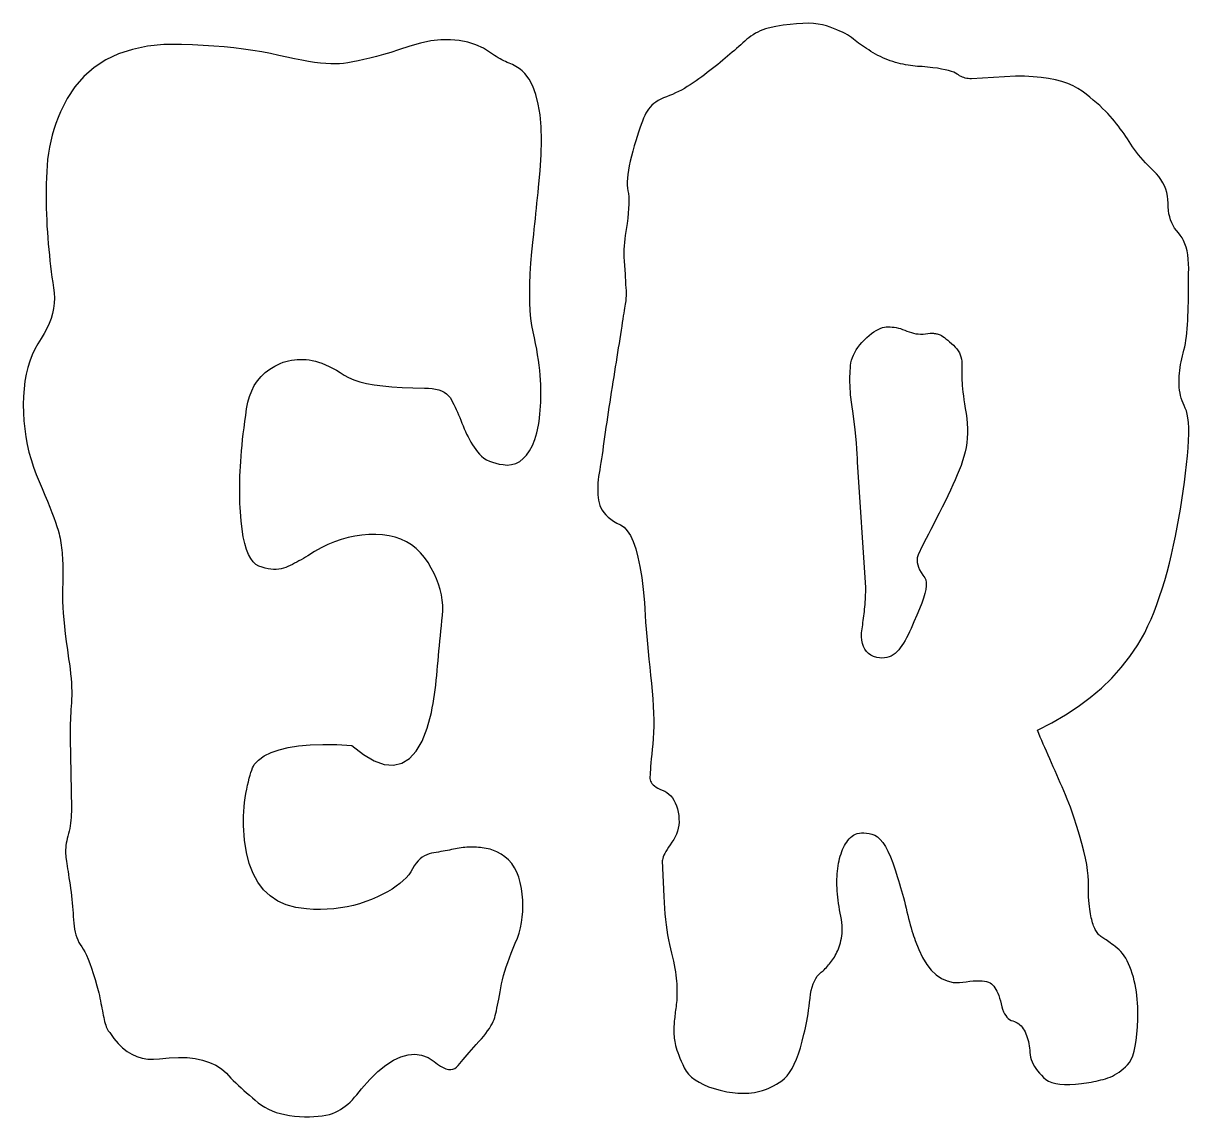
# Model space of a CAD drawing. Header units: millimetres. Extents: x 5 to 295, y 5 to 132.
# Drawn here: x 242.9 to 295, y 74.4 to 123.3 of the extents above; entities that cross this region are included whole.
import ezdxf

# ---------------------------------------------------------------- set-up
doc = ezdxf.new("R2010")
doc.units = ezdxf.units.MM

msp = doc.modelspace()

# ---------------------------------------------------------------- linework, layer by layer
at = {"layer": 'Schnitt'}
for points in [[(284.818, 120.875), (284.758, 120.907), (284.7, 120.943), (284.644, 120.984), (284.578, 121.026), (284.493, 121.067), (284.387, 121.105), (284.26, 121.142), (284.114, 121.176), (283.947, 121.209), (283.76, 121.24), (283.552, 121.269), (283.325, 121.297), (283.077, 121.322), (282.977, 121.324), (282.876, 121.328), (282.773, 121.336), (282.669, 121.347), (282.562, 121.361), (282.454, 121.378), (282.343, 121.398), (282.231, 121.421), (282.117, 121.447), (282.001, 121.476), (281.885, 121.508), (281.77, 121.544), (281.657, 121.582), (281.544, 121.623), (281.433, 121.668), (281.323, 121.716), (281.214, 121.766), (281.106, 121.82), (281, 121.877), (280.895, 121.937), (280.792, 121.998), (280.692, 122.06), (280.595, 122.121), (280.502, 122.183), (280.411, 122.244), (280.324, 122.306), (280.239, 122.367), (280.158, 122.428), (280.079, 122.49), (280.004, 122.551), (279.926, 122.613), (279.838, 122.673), (279.741, 122.733), (279.635, 122.792), (279.52, 122.851), (279.396, 122.909), (279.262, 122.967), (279.119, 123.023), (278.967, 123.08), (278.806, 123.135), (278.63, 123.184), (278.436, 123.22), (278.222, 123.243), (277.99, 123.253), (277.738, 123.25), (277.467, 123.235), (277.177, 123.206), (276.869, 123.165), (276.541, 123.11), (276.194, 123.043), (276.073, 123.004), (275.955, 122.961), (275.842, 122.913), (275.732, 122.861), (275.625, 122.805), (275.523, 122.744), (275.424, 122.68), (275.329, 122.61), (275.237, 122.537), (275.149, 122.459), (275.062, 122.379), (274.972, 122.297), (274.88, 122.214), (274.785, 122.13), (274.688, 122.044), (274.589, 121.958), (274.487, 121.87), (274.382, 121.781), (274.275, 121.69), (274.166, 121.599), (274.054, 121.507), (273.941, 121.415), (273.826, 121.322), (273.709, 121.23), (273.59, 121.138), (273.469, 121.046), (273.346, 120.954), (273.222, 120.861), (273.096, 120.769), (272.968, 120.677), (272.838, 120.587), (272.708, 120.501), (272.578, 120.42), (272.446, 120.343), (272.315, 120.27), (272.182, 120.201), (272.049, 120.137), (271.915, 120.077), (271.781, 120.022), (271.646, 119.97), (271.515, 119.919), (271.393, 119.862), (271.279, 119.801), (271.174, 119.734), (271.078, 119.663), (270.99, 119.587), (270.911, 119.506), (270.84, 119.42), (270.778, 119.329), (270.724, 119.233), (270.674, 119.128), (270.622, 119.008), (270.569, 118.874), (270.513, 118.727), (270.456, 118.565), (270.396, 118.389), (270.335, 118.198), (270.272, 117.994), (270.207, 117.776), (270.141, 117.543), (270.078, 117.309), (270.024, 117.088), (269.979, 116.879), (269.944, 116.683), (269.918, 116.498), (269.901, 116.326), (269.893, 116.166), (269.895, 116.019), (269.906, 115.884), (269.926, 115.761), (269.946, 115.636), (269.96, 115.494), (269.966, 115.336), (269.965, 115.161), (269.956, 114.97), (269.94, 114.762), (269.917, 114.537), (269.886, 114.296), (269.848, 114.038), (269.803, 113.763), (269.781, 113.614), (269.763, 113.459), (269.751, 113.299), (269.744, 113.134), (269.741, 112.965), (269.744, 112.79), (269.751, 112.611), (269.763, 112.426), (269.781, 112.237), (269.803, 112.043), (269.803, 111.981), (269.804, 111.919), (269.805, 111.856), (269.808, 111.792), (269.81, 111.728), (269.814, 111.663), (269.818, 111.598), (269.822, 111.531), (269.828, 111.465), (269.833, 111.398), (269.839, 111.33), (269.842, 111.261), (269.844, 111.192), (269.843, 111.122), (269.841, 111.052), (269.837, 110.981), (269.831, 110.909), (269.824, 110.837), (269.814, 110.764), (269.803, 110.691), (269.789, 110.611), (269.774, 110.519), (269.757, 110.414), (269.739, 110.297), (269.718, 110.168), (269.696, 110.027), (269.671, 109.873), (269.645, 109.708), (269.617, 109.529), (269.588, 109.339), (269.557, 109.141), (269.525, 108.939), (269.493, 108.735), (269.46, 108.528), (269.426, 108.317), (269.392, 108.104), (269.357, 107.887), (269.322, 107.667), (269.286, 107.444), (269.25, 107.219), (269.213, 106.992), (269.177, 106.765), (269.142, 106.539), (269.107, 106.314), (269.073, 106.089), (269.039, 105.865), (269.007, 105.642), (268.974, 105.419), (268.943, 105.197), (268.912, 104.976), (268.881, 104.758), (268.851, 104.548), (268.822, 104.345), (268.794, 104.15), (268.766, 103.962), (268.738, 103.781), (268.712, 103.608), (268.685, 103.442), (268.66, 103.283), (268.635, 103.132), (268.613, 102.986), (268.596, 102.843), (268.583, 102.703), (268.576, 102.567), (268.574, 102.433), (268.576, 102.302), (268.583, 102.175), (268.596, 102.05), (268.613, 101.929), (268.635, 101.811), (268.667, 101.696), (268.712, 101.585), (268.772, 101.477), (268.846, 101.373), (268.935, 101.273), (269.037, 101.176), (269.153, 101.084), (269.284, 100.995), (269.429, 100.909), (269.588, 100.827), (269.748, 100.721), (269.896, 100.561), (270.033, 100.347), (270.158, 100.08), (270.271, 99.76), (270.373, 99.386), (270.463, 98.958), (270.541, 98.477), (270.608, 97.943), (270.663, 97.355), (270.677, 97.068), (270.694, 96.773), (270.714, 96.469), (270.737, 96.156), (270.763, 95.834), (270.792, 95.504), (270.824, 95.166), (270.86, 94.818), (270.898, 94.463), (270.94, 94.098), (270.979, 93.736), (271.012, 93.385), (271.038, 93.047), (271.058, 92.722), (271.07, 92.408), (271.076, 92.107), (271.075, 91.818), (271.067, 91.542), (271.053, 91.277), (271.032, 91.026), (271.008, 90.789), (270.987, 90.571), (270.969, 90.371), (270.953, 90.19), (270.94, 90.027), (270.928, 89.882), (270.92, 89.757), (270.914, 89.649), (270.91, 89.56), (270.909, 89.489), (270.914, 89.429), (270.931, 89.37), (270.959, 89.313), (270.997, 89.258), (271.047, 89.205), (271.108, 89.154), (271.18, 89.104), (271.263, 89.057), (271.357, 89.011), (271.462, 88.967), (271.569, 88.918), (271.667, 88.859), (271.758, 88.788), (271.84, 88.706), (271.915, 88.613), (271.982, 88.51), (272.04, 88.395), (272.091, 88.269), (272.134, 88.132), (272.169, 87.984), (272.194, 87.832), (272.207, 87.684), (272.208, 87.539), (272.198, 87.399), (272.176, 87.261), (272.143, 87.128), (272.098, 86.998), (272.041, 86.872), (271.972, 86.75), (271.892, 86.632), (271.81, 86.518), (271.737, 86.412), (271.673, 86.312), (271.617, 86.219), (271.569, 86.132), (271.531, 86.053), (271.501, 85.98), (271.479, 85.914), (271.466, 85.854), (271.462, 85.802), (271.523, 84.204), (271.537, 83.937), (271.555, 83.678), (271.577, 83.426), (271.602, 83.182), (271.631, 82.944), (271.663, 82.714), (271.7, 82.492), (271.74, 82.277), (271.783, 82.069), (271.831, 81.869), (271.878, 81.676), (271.92, 81.492), (271.959, 81.315), (271.993, 81.146), (272.023, 80.985), (272.048, 80.833), (272.069, 80.688), (272.086, 80.551), (272.099, 80.423), (272.107, 80.302), (272.112, 80.187), (272.116, 80.074), (272.117, 79.965), (272.117, 79.859), (272.115, 79.756), (272.111, 79.657), (272.105, 79.56), (272.097, 79.466), (272.088, 79.375), (272.076, 79.288), (272.064, 79.202), (272.053, 79.118), (272.042, 79.035), (272.032, 78.954), (272.023, 78.873), (272.014, 78.794), (272.005, 78.716), (271.998, 78.639), (271.991, 78.563), (271.984, 78.489), (271.979, 78.415), (271.976, 78.34), (271.974, 78.265), (271.974, 78.189), (271.977, 78.113), (271.981, 78.035), (271.986, 77.958), (271.994, 77.879), (272.004, 77.8), (272.015, 77.721), (272.03, 77.637), (272.052, 77.546), (272.08, 77.448), (272.113, 77.342), (272.153, 77.229), (272.199, 77.109), (272.252, 76.981), (272.31, 76.846), (272.374, 76.703), (272.445, 76.553), (272.531, 76.404), (272.639, 76.264), (272.771, 76.134), (272.927, 76.012), (273.106, 75.9), (273.308, 75.797), (273.534, 75.704), (273.782, 75.619), (274.055, 75.544), (274.35, 75.478), (274.473, 75.455), (274.596, 75.437), (274.719, 75.423), (274.842, 75.414), (274.965, 75.409), (275.088, 75.408), (275.211, 75.411), (275.334, 75.419), (275.456, 75.431), (275.579, 75.447), (275.702, 75.469), (275.825, 75.497), (275.948, 75.533), (276.071, 75.575), (276.194, 75.624), (276.317, 75.679), (276.44, 75.742), (276.563, 75.811), (276.685, 75.887), (276.808, 75.969), (276.929, 76.068), (277.044, 76.191), (277.155, 76.338), (277.261, 76.51), (277.361, 76.707), (277.457, 76.928), (277.548, 77.174), (277.634, 77.444), (277.715, 77.739), (277.792, 78.059), (277.828, 78.196), (277.862, 78.339), (277.894, 78.486), (277.924, 78.639), (277.953, 78.796), (277.98, 78.958), (278.005, 79.126), (278.028, 79.298), (278.049, 79.475), (278.068, 79.657), (278.091, 79.835), (278.121, 80.001), (278.159, 80.154), (278.206, 80.296), (278.26, 80.425), (278.323, 80.541), (278.393, 80.646), (278.471, 80.738), (278.558, 80.818), (278.652, 80.886), (278.701, 80.935), (278.749, 80.986), (278.797, 81.039), (278.844, 81.092), (278.89, 81.147), (278.936, 81.203), (278.981, 81.26), (279.026, 81.318), (279.07, 81.378), (279.113, 81.439), (279.155, 81.502), (279.195, 81.569), (279.234, 81.64), (279.27, 81.714), (279.305, 81.792), (279.338, 81.874), (279.369, 81.959), (279.398, 82.048), (279.425, 82.141), (279.451, 82.238), (279.473, 82.338), (279.489, 82.444), (279.5, 82.555), (279.505, 82.67), (279.505, 82.791), (279.499, 82.916), (279.487, 83.046), (279.471, 83.182), (279.448, 83.322), (279.42, 83.467), (279.391, 83.613), (279.365, 83.758), (279.342, 83.901), (279.322, 84.042), (279.305, 84.181), (279.291, 84.318), (279.28, 84.454), (279.273, 84.588), (279.268, 84.719), (279.267, 84.849), (279.268, 84.977), (279.273, 85.103), (279.28, 85.226), (279.291, 85.346), (279.305, 85.464), (279.322, 85.579), (279.342, 85.693), (279.365, 85.803), (279.391, 85.911), (279.42, 86.017), (279.452, 86.119), (279.488, 86.217), (279.526, 86.311), (279.568, 86.401), (279.612, 86.486), (279.66, 86.566), (279.711, 86.643), (279.764, 86.715), (279.821, 86.783), (279.881, 86.847), (279.946, 86.904), (280.018, 86.951), (280.096, 86.99), (280.181, 87.019), (280.273, 87.039), (280.371, 87.049), (280.477, 87.051), (280.589, 87.043), (280.708, 87.026), (280.834, 87), (280.961, 86.953), (281.086, 86.874), (281.207, 86.762), (281.325, 86.617), (281.44, 86.44), (281.553, 86.23), (281.662, 85.987), (281.768, 85.712), (281.871, 85.405), (281.971, 85.064), (282.019, 84.916), (282.066, 84.767), (282.112, 84.616), (282.157, 84.465), (282.201, 84.312), (282.243, 84.157), (282.285, 84.002), (282.325, 83.845), (282.363, 83.687), (282.401, 83.528), (282.438, 83.371), (282.474, 83.221), (282.511, 83.076), (282.548, 82.938), (282.585, 82.806), (282.622, 82.68), (282.659, 82.56), (282.696, 82.447), (282.733, 82.339), (282.769, 82.238), (282.925, 81.832), (283.096, 81.476), (283.284, 81.168), (283.487, 80.91), (283.707, 80.701), (283.942, 80.541), (284.193, 80.431), (284.461, 80.369), (284.744, 80.357), (285.043, 80.394), (285.209, 80.415), (285.364, 80.43), (285.507, 80.437), (285.638, 80.438), (285.758, 80.432), (285.865, 80.42), (285.962, 80.4), (286.046, 80.374), (286.119, 80.341), (286.18, 80.302), (286.234, 80.254), (286.286, 80.197), (286.335, 80.131), (286.382, 80.056), (286.426, 79.971), (286.468, 79.878), (286.507, 79.775), (286.544, 79.663), (286.578, 79.541), (286.61, 79.411), (286.643, 79.281), (286.68, 79.164), (286.722, 79.058), (286.768, 78.963), (286.818, 78.881), (286.872, 78.81), (286.931, 78.75), (286.994, 78.703), (287.061, 78.667), (287.133, 78.643), (287.205, 78.621), (287.273, 78.593), (287.337, 78.56), (287.398, 78.52), (287.455, 78.474), (287.509, 78.421), (287.559, 78.363), (287.605, 78.298), (287.647, 78.228), (287.686, 78.151), (287.721, 78.07), (287.753, 77.986), (287.783, 77.9), (287.809, 77.812), (287.832, 77.721), (287.852, 77.627), (287.869, 77.531), (287.882, 77.433), (287.893, 77.332), (287.901, 77.229), (287.912, 77.125), (287.932, 77.021), (287.961, 76.918), (287.999, 76.816), (288.047, 76.714), (288.104, 76.613), (288.17, 76.513), (288.245, 76.413), (288.329, 76.314), (288.423, 76.215), (288.507, 76.112), (288.612, 76.023), (288.738, 75.95), (288.885, 75.891), (289.053, 75.846), (289.242, 75.817), (289.451, 75.802), (289.682, 75.802), (289.933, 75.817), (290.205, 75.846), (290.316, 75.86), (290.425, 75.875), (290.534, 75.892), (290.643, 75.91), (290.751, 75.931), (290.858, 75.953), (290.965, 75.978), (291.071, 76.004), (291.176, 76.032), (291.281, 76.061), (291.385, 76.095), (291.487, 76.135), (291.589, 76.181), (291.689, 76.234), (291.788, 76.292), (291.886, 76.356), (291.982, 76.427), (292.077, 76.504), (292.171, 76.587), (292.264, 76.676), (292.352, 76.783), (292.43, 76.921), (292.499, 77.088), (292.559, 77.286), (292.61, 77.513), (292.651, 77.771), (292.683, 78.059), (292.707, 78.377), (292.72, 78.725), (292.725, 79.103), (292.723, 79.275), (292.715, 79.445), (292.703, 79.614), (292.686, 79.782), (292.664, 79.948), (292.636, 80.114), (292.605, 80.278), (292.568, 80.441), (292.526, 80.602), (292.479, 80.763), (292.428, 80.918), (292.373, 81.064), (292.315, 81.201), (292.253, 81.328), (292.187, 81.446), (292.118, 81.555), (292.045, 81.655), (291.968, 81.746), (291.887, 81.827), (291.803, 81.9), (291.719, 81.965), (291.64, 82.026), (291.564, 82.083), (291.493, 82.136), (291.427, 82.184), (291.364, 82.228), (291.306, 82.267), (291.253, 82.303), (291.203, 82.334), (291.158, 82.361), (291.116, 82.386), (291.076, 82.415), (291.037, 82.445), (291.001, 82.479), (290.966, 82.514), (290.933, 82.552), (290.902, 82.593), (290.873, 82.636), (290.845, 82.681), (290.82, 82.729), (290.796, 82.781), (290.772, 82.836), (290.749, 82.896), (290.726, 82.96), (290.705, 83.029), (290.683, 83.102), (290.663, 83.179), (290.643, 83.26), (290.624, 83.346), (290.605, 83.436), (290.587, 83.534), (290.572, 83.642), (290.558, 83.762), (290.546, 83.893), (290.536, 84.035), (290.527, 84.188), (290.521, 84.352), (290.516, 84.527), (290.514, 84.714), (290.513, 84.911), (290.505, 85.126), (290.481, 85.367), (290.441, 85.633), (290.385, 85.924), (290.313, 86.24), (290.225, 86.581), (290.121, 86.948), (290.001, 87.34), (289.866, 87.756), (289.714, 88.199), (289.64, 88.383), (289.565, 88.566), (289.49, 88.749), (289.414, 88.931), (289.337, 89.113), (289.26, 89.294), (289.182, 89.474), (289.104, 89.654), (289.025, 89.833), (288.946, 90.012), (288.867, 90.188), (288.789, 90.362), (288.714, 90.532), (288.641, 90.7), (288.569, 90.864), (288.499, 91.026), (288.431, 91.184), (288.365, 91.339), (288.301, 91.491), (288.239, 91.64), (288.884, 91.971), (289.492, 92.326), (290.064, 92.704), (290.599, 93.105), (291.096, 93.53), (291.557, 93.978), (291.981, 94.449), (292.369, 94.944), (292.719, 95.462), (293.032, 96.003), (293.177, 96.304), (293.316, 96.615), (293.45, 96.938), (293.578, 97.272), (293.701, 97.616), (293.818, 97.972), (293.929, 98.339), (294.035, 98.717), (294.136, 99.106), (294.231, 99.506), (294.32, 99.911), (294.405, 100.316), (294.485, 100.72), (294.56, 101.124), (294.63, 101.526), (294.695, 101.929), (294.755, 102.33), (294.811, 102.731), (294.861, 103.132), (294.907, 103.531), (294.945, 103.916), (294.973, 104.271), (294.991, 104.597), (295, 104.893), (294.999, 105.16), (294.988, 105.397), (294.967, 105.605), (294.936, 105.783), (294.896, 105.932), (294.845, 106.051), (294.793, 106.157), (294.746, 106.265), (294.704, 106.375), (294.668, 106.489), (294.638, 106.604), (294.613, 106.722), (294.593, 106.843), (294.58, 106.965), (294.571, 107.091), (294.569, 107.219), (294.57, 107.348), (294.576, 107.477), (294.585, 107.606), (294.598, 107.735), (294.615, 107.864), (294.635, 107.993), (294.659, 108.122), (294.687, 108.251), (294.718, 108.38), (294.753, 108.509), (294.788, 108.642), (294.821, 108.782), (294.85, 108.93), (294.876, 109.084), (294.899, 109.247), (294.919, 109.416), (294.936, 109.593), (294.95, 109.778), (294.96, 109.969), (294.968, 110.168), (294.974, 110.372), (294.979, 110.578), (294.984, 110.785), (294.988, 110.994), (294.991, 111.205), (294.994, 111.418), (294.996, 111.633), (294.998, 111.85), (294.998, 112.068), (294.999, 112.289), (294.994, 112.504), (294.98, 112.706), (294.957, 112.897), (294.925, 113.075), (294.884, 113.241), (294.833, 113.395), (294.773, 113.536), (294.704, 113.665), (294.625, 113.782), (294.538, 113.886), (294.45, 113.988), (294.372, 114.097), (294.303, 114.212), (294.243, 114.334), (294.192, 114.463), (294.151, 114.598), (294.118, 114.74), (294.095, 114.889), (294.082, 115.045), (294.077, 115.208), (294.071, 115.371), (294.051, 115.531), (294.019, 115.686), (293.974, 115.837), (293.916, 115.984), (293.845, 116.126), (293.761, 116.264), (293.664, 116.397), (293.554, 116.527), (293.432, 116.652), (293.305, 116.774), (293.185, 116.896), (293.069, 117.018), (292.96, 117.139), (292.856, 117.259), (292.757, 117.378), (292.664, 117.497), (292.576, 117.615), (292.494, 117.733), (292.418, 117.85), (292.343, 117.967), (292.267, 118.082), (292.188, 118.198), (292.108, 118.312), (292.026, 118.426), (291.942, 118.54), (291.856, 118.652), (291.769, 118.765), (291.679, 118.876), (291.588, 118.987), (291.492, 119.099), (291.387, 119.213), (291.273, 119.33), (291.151, 119.449), (291.02, 119.571), (290.88, 119.695), (290.732, 119.822), (290.575, 119.951), (290.41, 120.082), (290.236, 120.216), (290.046, 120.345), (289.832, 120.46), (289.594, 120.561), (289.331, 120.649), (289.045, 120.723), (288.735, 120.784), (288.401, 120.831), (288.043, 120.865), (287.661, 120.885), (287.256, 120.892), (285.289, 120.769), (285.216, 120.771), (285.145, 120.778), (285.076, 120.789), (285.009, 120.804), (284.943, 120.823), (284.88, 120.847)], [(244.854, 86.799), (244.83, 86.693), (244.81, 86.59), (244.795, 86.49), (244.783, 86.393), (244.776, 86.3), (244.773, 86.209), (244.775, 86.122), (244.781, 86.037), (244.791, 85.956), (244.804, 85.871), (244.818, 85.779), (244.833, 85.677), (244.85, 85.567), (244.868, 85.449), (244.887, 85.321), (244.907, 85.186), (244.929, 85.041), (244.951, 84.888), (244.975, 84.726), (244.999, 84.561), (245.021, 84.398), (245.041, 84.237), (245.059, 84.078), (245.075, 83.92), (245.09, 83.764), (245.102, 83.61), (245.113, 83.458), (245.122, 83.308), (245.129, 83.159), (245.138, 83.015), (245.153, 82.876), (245.175, 82.742), (245.203, 82.614), (245.236, 82.491), (245.276, 82.374), (245.322, 82.263), (245.375, 82.156), (245.433, 82.056), (245.498, 81.961), (245.566, 81.858), (245.636, 81.731), (245.709, 81.582), (245.783, 81.41), (245.859, 81.216), (245.936, 80.999), (246.016, 80.759), (246.097, 80.496), (246.181, 80.211), (246.266, 79.902), (246.29, 79.781), (246.314, 79.661), (246.337, 79.545), (246.359, 79.43), (246.381, 79.319), (246.402, 79.209), (246.423, 79.102), (246.443, 78.998), (246.462, 78.896), (246.481, 78.796), (246.5, 78.701), (246.521, 78.612), (246.544, 78.529), (246.569, 78.452), (246.596, 78.381), (246.625, 78.317), (246.655, 78.258), (246.687, 78.206), (246.721, 78.16), (246.757, 78.12), (246.934, 77.865), (247.121, 77.641), (247.318, 77.447), (247.524, 77.284), (247.741, 77.152), (247.967, 77.051), (248.203, 76.98), (248.449, 76.94), (248.704, 76.931), (248.97, 76.953), (249.411, 76.999), (249.825, 77.016), (250.212, 77.004), (250.572, 76.962), (250.906, 76.891), (251.212, 76.79), (251.491, 76.66), (251.743, 76.5), (251.967, 76.311), (252.165, 76.092), (252.277, 75.982), (252.392, 75.871), (252.508, 75.76), (252.627, 75.65), (252.749, 75.539), (252.873, 75.429), (253, 75.318), (253.129, 75.207), (253.26, 75.097), (253.394, 74.986), (253.535, 74.88), (253.685, 74.784), (253.844, 74.698), (254.014, 74.622), (254.193, 74.556), (254.383, 74.499), (254.582, 74.453), (254.791, 74.416), (255.009, 74.389), (255.238, 74.372), (255.465, 74.363), (255.681, 74.362), (255.883, 74.368), (256.074, 74.381), (256.252, 74.402), (256.418, 74.431), (256.572, 74.466), (256.713, 74.509), (256.842, 74.56), (256.959, 74.617), (257.069, 74.682), (257.178, 74.755), (257.285, 74.835), (257.391, 74.922), (257.496, 75.017), (257.6, 75.119), (257.703, 75.228), (257.804, 75.345), (257.905, 75.469), (258.003, 75.601), (258.379, 76.022), (258.743, 76.377), (259.097, 76.666), (259.439, 76.889), (259.77, 77.045), (260.09, 77.134), (260.4, 77.158), (260.698, 77.115), (260.985, 77.005), (261.261, 76.83), (261.404, 76.717), (261.54, 76.626), (261.667, 76.555), (261.787, 76.505), (261.898, 76.476), (262.002, 76.468), (262.097, 76.481), (262.185, 76.515), (262.264, 76.57), (262.336, 76.645), (262.406, 76.733), (262.481, 76.826), (262.561, 76.923), (262.646, 77.024), (262.735, 77.129), (262.83, 77.239), (262.93, 77.353), (263.034, 77.471), (263.143, 77.594), (263.258, 77.721), (263.37, 77.848), (263.473, 77.97), (263.567, 78.089), (263.651, 78.203), (263.726, 78.312), (263.792, 78.418), (263.849, 78.519), (263.897, 78.616), (263.935, 78.708), (263.965, 78.796), (263.989, 78.887), (264.015, 78.987), (264.041, 79.096), (264.068, 79.214), (264.095, 79.342), (264.123, 79.478), (264.152, 79.624), (264.181, 79.779), (264.211, 79.944), (264.241, 80.117), (264.275, 80.298), (264.316, 80.482), (264.364, 80.671), (264.418, 80.865), (264.479, 81.062), (264.547, 81.264), (264.622, 81.47), (264.703, 81.681), (264.791, 81.896), (264.886, 82.115), (264.978, 82.338), (265.055, 82.567), (265.118, 82.801), (265.167, 83.039), (265.201, 83.282), (265.222, 83.531), (265.228, 83.784), (265.221, 84.042), (265.199, 84.305), (265.163, 84.573), (265.111, 84.833), (265.041, 85.074), (264.954, 85.296), (264.848, 85.497), (264.725, 85.679), (264.584, 85.841), (264.425, 85.984), (264.248, 86.107), (264.054, 86.21), (263.842, 86.294), (263.756, 86.317), (263.67, 86.338), (263.584, 86.356), (263.497, 86.372), (263.411, 86.386), (263.325, 86.397), (263.239, 86.405), (263.153, 86.412), (263.067, 86.415), (262.981, 86.416), (262.895, 86.416), (262.809, 86.413), (262.723, 86.408), (262.637, 86.402), (262.551, 86.393), (262.465, 86.383), (262.379, 86.371), (262.293, 86.357), (262.207, 86.342), (262.121, 86.324), (262.034, 86.306), (261.944, 86.287), (261.852, 86.269), (261.757, 86.251), (261.66, 86.232), (261.56, 86.214), (261.458, 86.195), (261.354, 86.177), (261.247, 86.158), (261.138, 86.14), (261.029, 86.115), (260.924, 86.077), (260.822, 86.027), (260.725, 85.963), (260.631, 85.886), (260.54, 85.797), (260.454, 85.695), (260.371, 85.579), (260.291, 85.451), (260.216, 85.31), (260.121, 85.176), (260.008, 85.045), (259.878, 84.916), (259.729, 84.789), (259.563, 84.665), (259.379, 84.543), (259.177, 84.424), (258.957, 84.307), (258.72, 84.193), (258.464, 84.081), (258.197, 83.977), (257.925, 83.887), (257.647, 83.81), (257.363, 83.747), (257.074, 83.697), (256.779, 83.661), (256.479, 83.638), (256.173, 83.629), (255.862, 83.633), (255.545, 83.651), (255.075, 83.715), (254.648, 83.833), (254.264, 84.005), (253.923, 84.231), (253.625, 84.511), (253.37, 84.846), (253.158, 85.234), (252.989, 85.677), (252.863, 86.173), (252.78, 86.724), (252.758, 86.944), (252.743, 87.161), (252.734, 87.376), (252.731, 87.589), (252.734, 87.799), (252.743, 88.007), (252.758, 88.212), (252.78, 88.415), (252.808, 88.615), (252.841, 88.813), (252.878, 89.003), (252.915, 89.179), (252.952, 89.342), (252.989, 89.492), (253.026, 89.627), (253.063, 89.75), (253.099, 89.859), (253.136, 89.954), (253.173, 90.036), (253.21, 90.104), (253.409, 90.311), (253.66, 90.492), (253.964, 90.646), (254.321, 90.772), (254.731, 90.872), (255.194, 90.944), (255.709, 90.99), (256.278, 91.008), (256.899, 91), (257.573, 90.964), (258.096, 90.558), (258.581, 90.276), (259.03, 90.116), (259.442, 90.079), (259.816, 90.165), (260.154, 90.374), (260.456, 90.706), (260.72, 91.161), (260.947, 91.738), (261.138, 92.439), (261.174, 92.637), (261.208, 92.837), (261.24, 93.04), (261.27, 93.245), (261.299, 93.453), (261.326, 93.663), (261.351, 93.876), (261.374, 94.091), (261.395, 94.308), (261.414, 94.528), (261.433, 94.75), (261.452, 94.972), (261.472, 95.195), (261.493, 95.418), (261.514, 95.642), (261.536, 95.867), (261.558, 96.092), (261.581, 96.318), (261.605, 96.544), (261.629, 96.771), (261.645, 97), (261.643, 97.23), (261.623, 97.462), (261.585, 97.696), (261.529, 97.931), (261.456, 98.169), (261.365, 98.408), (261.256, 98.65), (261.129, 98.893), (260.984, 99.137), (260.822, 99.371), (260.645, 99.581), (260.451, 99.767), (260.242, 99.929), (260.016, 100.067), (259.775, 100.181), (259.517, 100.271), (259.244, 100.337), (258.954, 100.379), (258.649, 100.397), (258.336, 100.393), (258.026, 100.369), (257.717, 100.324), (257.41, 100.26), (257.105, 100.174), (256.801, 100.069), (256.5, 99.943), (256.2, 99.797), (255.903, 99.631), (255.607, 99.445), (255.508, 99.384), (255.41, 99.325), (255.312, 99.269), (255.213, 99.214), (255.115, 99.16), (255.017, 99.109), (254.918, 99.06), (254.82, 99.012), (254.722, 98.966), (254.624, 98.922), (254.523, 98.884), (254.418, 98.856), (254.309, 98.838), (254.196, 98.829), (254.078, 98.83), (253.956, 98.841), (253.83, 98.862), (253.699, 98.893), (253.564, 98.933), (253.425, 98.984), (253.29, 99.058), (253.166, 99.169), (253.054, 99.318), (252.953, 99.505), (252.864, 99.729), (252.787, 99.99), (252.722, 100.289), (252.668, 100.626), (252.626, 101), (252.596, 101.411), (252.584, 101.597), (252.576, 101.787), (252.57, 101.981), (252.566, 102.178), (252.565, 102.379), (252.566, 102.584), (252.57, 102.792), (252.576, 103.004), (252.584, 103.22), (252.596, 103.439), (252.609, 103.664), (252.626, 103.896), (252.646, 104.136), (252.669, 104.383), (252.695, 104.638), (252.725, 104.899), (252.757, 105.169), (252.792, 105.445), (252.831, 105.729), (252.872, 106.02), (252.926, 106.306), (253.001, 106.573), (253.098, 106.822), (253.216, 107.053), (253.356, 107.265), (253.517, 107.458), (253.7, 107.633), (253.905, 107.79), (254.13, 107.928), (254.378, 108.048), (254.501, 108.094), (254.626, 108.133), (254.752, 108.165), (254.879, 108.191), (255.008, 108.21), (255.137, 108.222), (255.268, 108.227), (255.4, 108.225), (255.534, 108.217), (255.668, 108.202), (255.806, 108.179), (255.947, 108.145), (256.093, 108.102), (256.243, 108.05), (256.398, 107.987), (256.557, 107.914), (256.72, 107.832), (256.887, 107.74), (257.059, 107.638), (257.235, 107.526), (257.432, 107.415), (257.664, 107.316), (257.933, 107.228), (258.238, 107.152), (258.58, 107.088), (258.957, 107.036), (259.371, 106.995), (259.821, 106.965), (260.308, 106.948), (260.83, 106.942), (261.008, 106.937), (261.173, 106.921), (261.325, 106.895), (261.465, 106.859), (261.591, 106.812), (261.704, 106.754), (261.805, 106.686), (261.892, 106.608), (261.967, 106.519), (262.029, 106.42), (262.084, 106.314), (262.138, 106.206), (262.192, 106.095), (262.245, 105.982), (262.298, 105.867), (262.35, 105.749), (262.401, 105.628), (262.452, 105.505), (262.502, 105.38), (262.551, 105.252), (262.602, 105.124), (262.656, 104.999), (262.712, 104.876), (262.772, 104.756), (262.835, 104.638), (262.901, 104.522), (262.971, 104.409), (263.043, 104.298), (263.118, 104.19), (263.196, 104.084), (263.281, 103.985), (263.377, 103.894), (263.483, 103.813), (263.599, 103.74), (263.726, 103.677), (263.864, 103.624), (264.012, 103.579), (264.17, 103.544), (264.338, 103.518), (264.518, 103.501), (264.72, 103.519), (264.908, 103.572), (265.084, 103.661), (265.245, 103.786), (265.393, 103.946), (265.528, 104.142), (265.649, 104.374), (265.757, 104.641), (265.851, 104.944), (265.931, 105.283), (265.954, 105.445), (265.974, 105.611), (265.991, 105.782), (266.005, 105.956), (266.016, 106.136), (266.023, 106.319), (266.028, 106.507), (266.029, 106.699), (266.028, 106.895), (266.023, 107.096), (266.014, 107.302), (266, 107.515), (265.98, 107.735), (265.954, 107.961), (265.923, 108.194), (265.887, 108.434), (265.845, 108.681), (265.797, 108.934), (265.744, 109.195), (265.685, 109.462), (265.63, 109.746), (265.587, 110.059), (265.556, 110.4), (265.538, 110.769), (265.532, 111.167), (265.538, 111.593), (265.556, 112.047), (265.587, 112.529), (265.63, 113.04), (265.685, 113.579), (265.71, 113.813), (265.734, 114.046), (265.759, 114.28), (265.784, 114.513), (265.808, 114.747), (265.833, 114.98), (265.857, 115.214), (265.882, 115.447), (265.906, 115.681), (265.931, 115.914), (266.002, 116.673), (266.044, 117.377), (266.056, 118.025), (266.039, 118.618), (265.993, 119.156), (265.916, 119.638), (265.811, 120.066), (265.675, 120.437), (265.511, 120.754), (265.317, 121.015), (265.254, 121.075), (265.19, 121.132), (265.124, 121.186), (265.056, 121.236), (264.986, 121.284), (264.915, 121.328), (264.841, 121.37), (264.766, 121.408), (264.689, 121.444), (264.61, 121.476), (264.53, 121.508), (264.449, 121.544), (264.367, 121.582), (264.285, 121.623), (264.203, 121.668), (264.119, 121.716), (264.036, 121.766), (263.951, 121.82), (263.866, 121.877), (263.78, 121.937), (263.462, 122.137), (263.124, 122.296), (262.764, 122.413), (262.384, 122.487), (261.983, 122.521), (261.56, 122.512), (261.117, 122.462), (260.653, 122.37), (260.169, 122.236), (259.663, 122.06), (259.316, 121.954), (258.987, 121.858), (258.676, 121.772), (258.385, 121.696), (258.111, 121.63), (257.856, 121.573), (257.619, 121.526), (257.401, 121.489), (257.202, 121.462), (257.02, 121.445), (256.838, 121.438), (256.637, 121.44), (256.416, 121.453), (256.175, 121.475), (255.914, 121.507), (255.634, 121.548), (255.334, 121.6), (255.014, 121.662), (254.675, 121.733), (254.316, 121.814), (253.941, 121.896), (253.552, 121.971), (253.149, 122.039), (252.733, 122.099), (252.304, 122.152), (251.861, 122.197), (251.404, 122.236), (250.934, 122.266), (250.45, 122.29), (249.953, 122.306), (249.169, 122.298), (248.439, 122.224), (247.763, 122.086), (247.141, 121.883), (246.573, 121.614), (246.059, 121.281), (245.6, 120.882), (245.194, 120.418), (244.843, 119.889), (244.545, 119.294), (244.439, 119.035), (244.344, 118.774), (244.257, 118.512), (244.181, 118.247), (244.115, 117.981), (244.058, 117.713), (244.012, 117.442), (243.975, 117.17), (243.948, 116.897), (243.931, 116.621), (243.92, 116.345), (243.912, 116.07), (243.907, 115.797), (243.906, 115.525), (243.907, 115.254), (243.912, 114.984), (243.92, 114.715), (243.931, 114.448), (243.944, 114.182), (243.961, 113.917), (243.981, 113.654), (244.002, 113.395), (244.025, 113.138), (244.05, 112.885), (244.076, 112.634), (244.105, 112.387), (244.135, 112.143), (244.168, 111.901), (244.202, 111.663), (244.238, 111.428), (244.265, 111.195), (244.275, 110.964), (244.265, 110.733), (244.238, 110.504), (244.192, 110.276), (244.127, 110.049), (244.044, 109.824), (243.943, 109.599), (243.823, 109.376), (243.685, 109.154), (243.533, 108.926), (243.397, 108.682), (243.277, 108.424), (243.173, 108.152), (243.086, 107.864), (243.014, 107.562), (242.958, 107.244), (242.918, 106.913), (242.894, 106.566), (242.886, 106.205), (242.893, 105.838), (242.914, 105.477), (242.949, 105.121), (242.999, 104.769), (243.062, 104.422), (243.14, 104.081), (243.232, 103.744), (243.338, 103.412), (243.458, 103.085), (243.593, 102.763), (243.729, 102.452), (243.854, 102.159), (243.97, 101.882), (244.074, 101.623), (244.169, 101.381), (244.253, 101.156), (244.326, 100.948), (244.389, 100.757), (244.442, 100.584), (244.484, 100.428), (244.507, 100.329), (244.529, 100.228), (244.549, 100.125), (244.567, 100.02), (244.583, 99.913), (244.598, 99.805), (244.611, 99.695), (244.621, 99.582), (244.63, 99.468), (244.637, 99.353), (244.643, 99.232), (244.647, 99.104), (244.65, 98.969), (244.652, 98.826), (244.653, 98.677), (244.652, 98.519), (244.65, 98.355), (244.647, 98.182), (244.643, 98.003), (244.637, 97.816), (244.634, 97.615), (244.638, 97.392), (244.649, 97.148), (244.667, 96.882), (244.691, 96.595), (244.722, 96.286), (244.76, 95.956), (244.804, 95.604), (244.856, 95.231), (244.914, 94.836), (244.948, 94.606), (244.978, 94.383), (245.002, 94.168), (245.022, 93.961), (245.037, 93.76), (245.047, 93.567), (245.051, 93.382), (245.051, 93.203), (245.047, 93.033), (245.037, 92.869), (245.025, 92.72), (245.015, 92.569), (245.005, 92.416), (244.997, 92.26), (244.991, 92.101), (244.985, 91.94), (244.981, 91.776), (244.978, 91.611), (244.976, 91.442), (244.975, 91.271), (245.037, 88.137), (245.035, 88.003), (245.031, 87.872), (245.023, 87.743), (245.012, 87.616), (244.998, 87.492), (244.981, 87.37), (244.961, 87.251), (244.938, 87.134), (244.912, 87.02), (244.883, 86.908)], [(280.038, 105.435), (279.992, 105.806), (279.939, 106.206), (279.881, 106.635), (279.87, 106.781), (279.861, 106.924), (279.855, 107.063), (279.852, 107.2), (279.85, 107.334), (279.852, 107.464), (279.855, 107.592), (279.861, 107.716), (279.87, 107.838), (279.881, 107.956), (279.898, 108.073), (279.925, 108.188), (279.962, 108.304), (280.009, 108.418), (280.065, 108.532), (280.132, 108.646), (280.208, 108.758), (280.294, 108.871), (280.39, 108.982), (280.496, 109.093), (280.605, 109.198), (280.712, 109.293), (280.816, 109.378), (280.918, 109.452), (281.018, 109.515), (281.115, 109.569), (281.21, 109.611), (281.302, 109.644), (281.392, 109.665), (281.479, 109.677), (281.566, 109.68), (281.653, 109.679), (281.743, 109.673), (281.833, 109.662), (281.924, 109.646), (282.017, 109.625), (282.111, 109.599), (282.207, 109.569), (282.303, 109.533), (282.401, 109.492), (282.5, 109.453), (282.6, 109.42), (282.701, 109.394), (282.804, 109.374), (282.908, 109.362), (283.013, 109.356), (283.119, 109.357), (283.227, 109.365), (283.335, 109.379), (283.445, 109.4), (283.471, 109.4), (283.497, 109.399), (283.525, 109.397), (283.554, 109.395), (283.584, 109.393), (283.615, 109.389), (283.648, 109.385), (283.681, 109.381), (283.716, 109.375), (283.753, 109.37), (283.792, 109.36), (283.838, 109.342), (283.888, 109.318), (283.944, 109.286), (284.006, 109.247), (284.073, 109.2), (284.146, 109.146), (284.225, 109.084), (284.309, 109.016), (284.398, 108.939), (284.486, 108.859), (284.564, 108.776), (284.633, 108.691), (284.693, 108.605), (284.744, 108.517), (284.785, 108.427), (284.817, 108.335), (284.84, 108.241), (284.854, 108.146), (284.859, 108.048), (284.859, 107.372), (284.861, 107.279), (284.866, 107.172), (284.875, 107.051), (284.888, 106.915), (284.905, 106.765), (284.925, 106.602), (284.949, 106.424), (284.977, 106.232), (285.008, 106.026), (285.043, 105.805), (285.075, 105.579), (285.096, 105.357), (285.107, 105.137), (285.107, 104.92), (285.097, 104.707), (285.076, 104.496), (285.045, 104.289), (285.004, 104.084), (284.952, 103.883), (284.89, 103.685), (284.818, 103.485), (284.74, 103.277), (284.654, 103.062), (284.56, 102.839), (284.459, 102.61), (284.351, 102.372), (284.236, 102.128), (284.113, 101.876), (283.983, 101.617), (283.845, 101.35), (283.708, 101.088), (283.582, 100.845), (283.465, 100.619), (283.358, 100.411), (283.261, 100.221), (283.174, 100.048), (283.096, 99.894), (283.029, 99.757), (282.971, 99.638), (282.923, 99.537), (282.887, 99.443), (282.865, 99.346), (282.858, 99.247), (282.864, 99.144), (282.885, 99.038), (282.919, 98.929), (282.968, 98.816), (283.031, 98.701), (283.108, 98.583), (283.2, 98.461), (283.239, 98.364), (283.259, 98.245), (283.259, 98.104), (283.239, 97.94), (283.2, 97.755), (283.141, 97.547), (283.062, 97.317), (282.964, 97.065), (282.846, 96.791), (282.708, 96.495), (282.646, 96.339), (282.583, 96.189), (282.518, 96.046), (282.452, 95.91), (282.385, 95.781), (282.317, 95.658), (282.248, 95.542), (282.177, 95.433), (282.105, 95.331), (282.032, 95.235), (281.956, 95.149), (281.875, 95.074), (281.789, 95.011), (281.698, 94.96), (281.602, 94.92), (281.501, 94.892), (281.395, 94.876), (281.285, 94.871), (281.169, 94.878), (281.049, 94.897), (280.909, 94.941), (280.786, 95), (280.678, 95.074), (280.587, 95.163), (280.511, 95.266), (280.451, 95.384), (280.408, 95.517), (280.38, 95.664), (280.368, 95.826), (280.373, 96.003), (280.385, 96.09), (280.397, 96.179), (280.41, 96.27), (280.422, 96.362), (280.434, 96.457), (280.446, 96.553), (280.459, 96.651), (280.471, 96.751), (280.483, 96.852), (280.496, 96.956), (280.507, 97.061), (280.518, 97.166), (280.527, 97.272), (280.535, 97.379), (280.542, 97.486), (280.547, 97.594), (280.552, 97.702), (280.555, 97.811), (280.556, 97.921), (280.557, 98.031), (280.188, 103.624), (280.185, 103.798), (280.176, 104), (280.161, 104.23), (280.139, 104.489), (280.112, 104.776), (280.078, 105.091)]]:
    msp.add_lwpolyline(points, close=True, dxfattribs=at)

doc.saveas('drawing.dxf')
